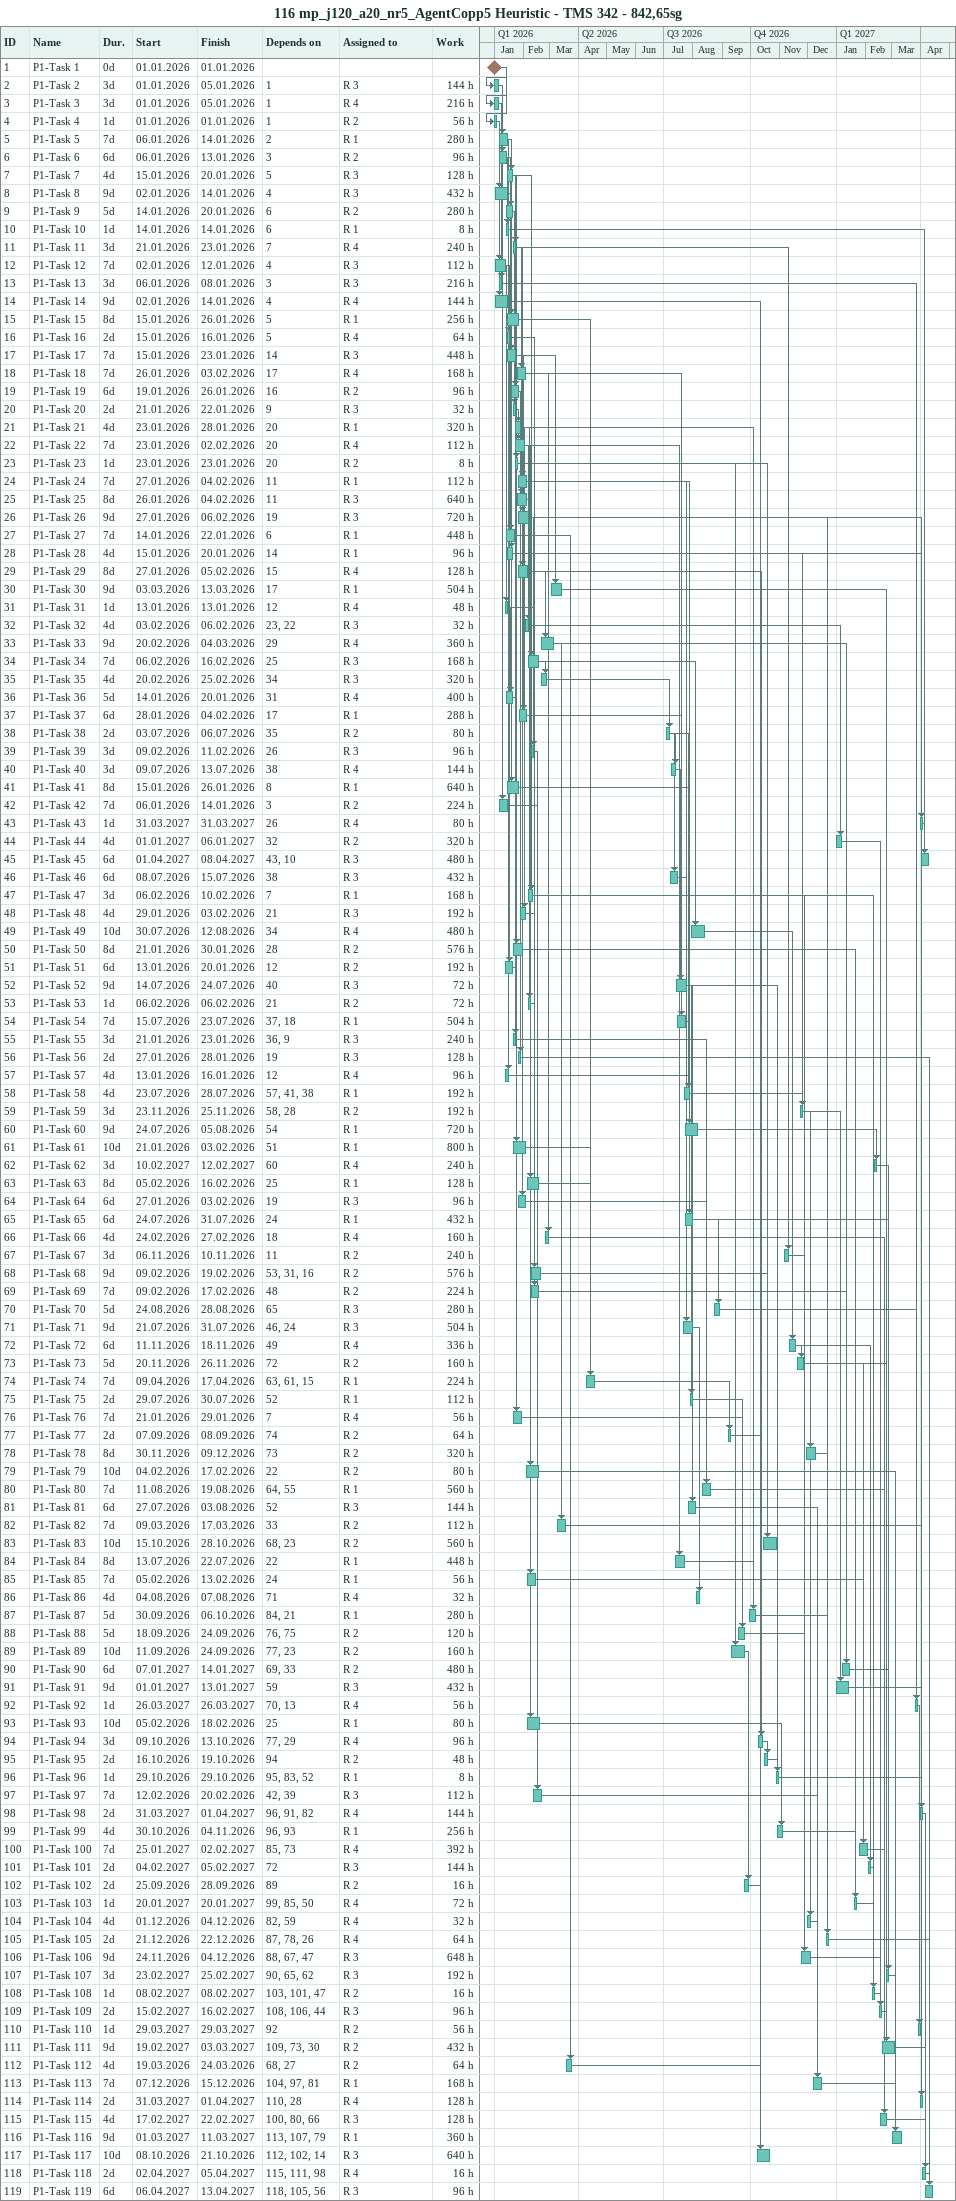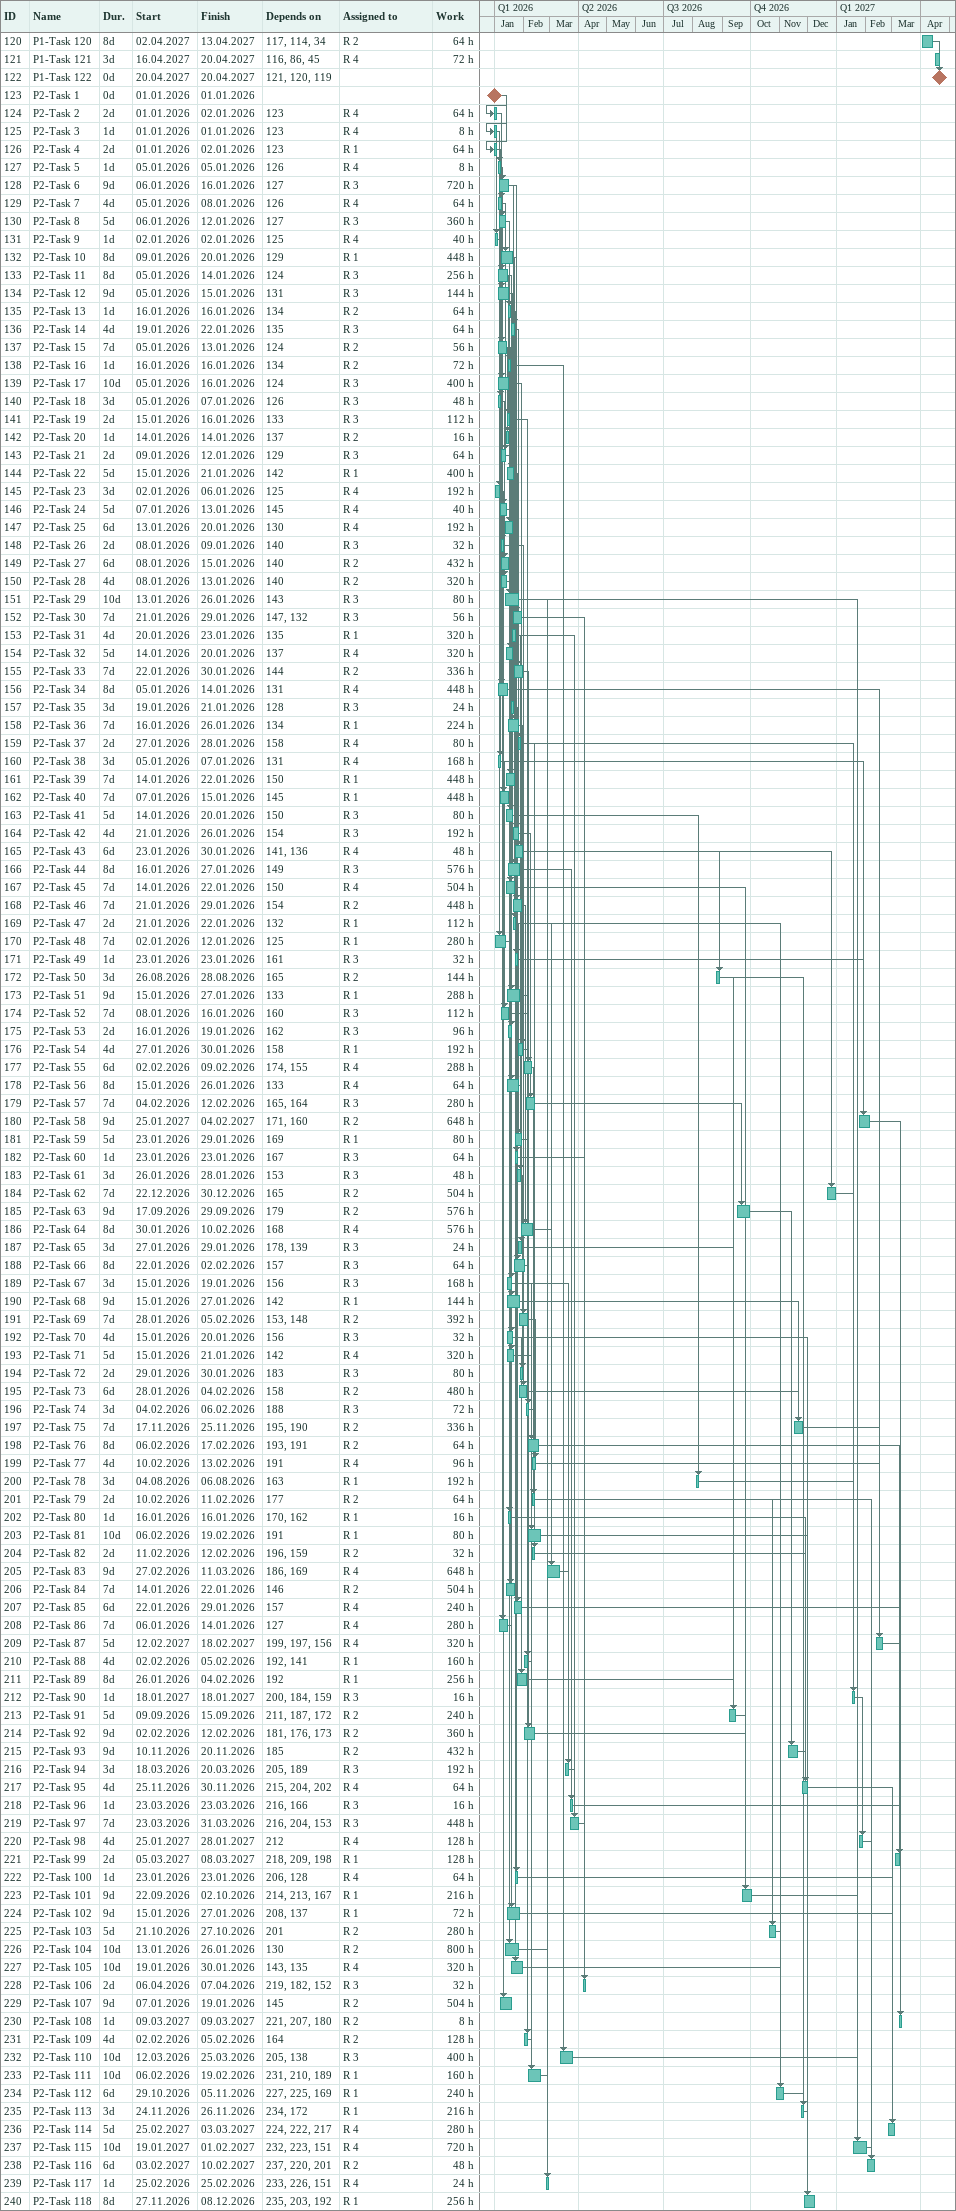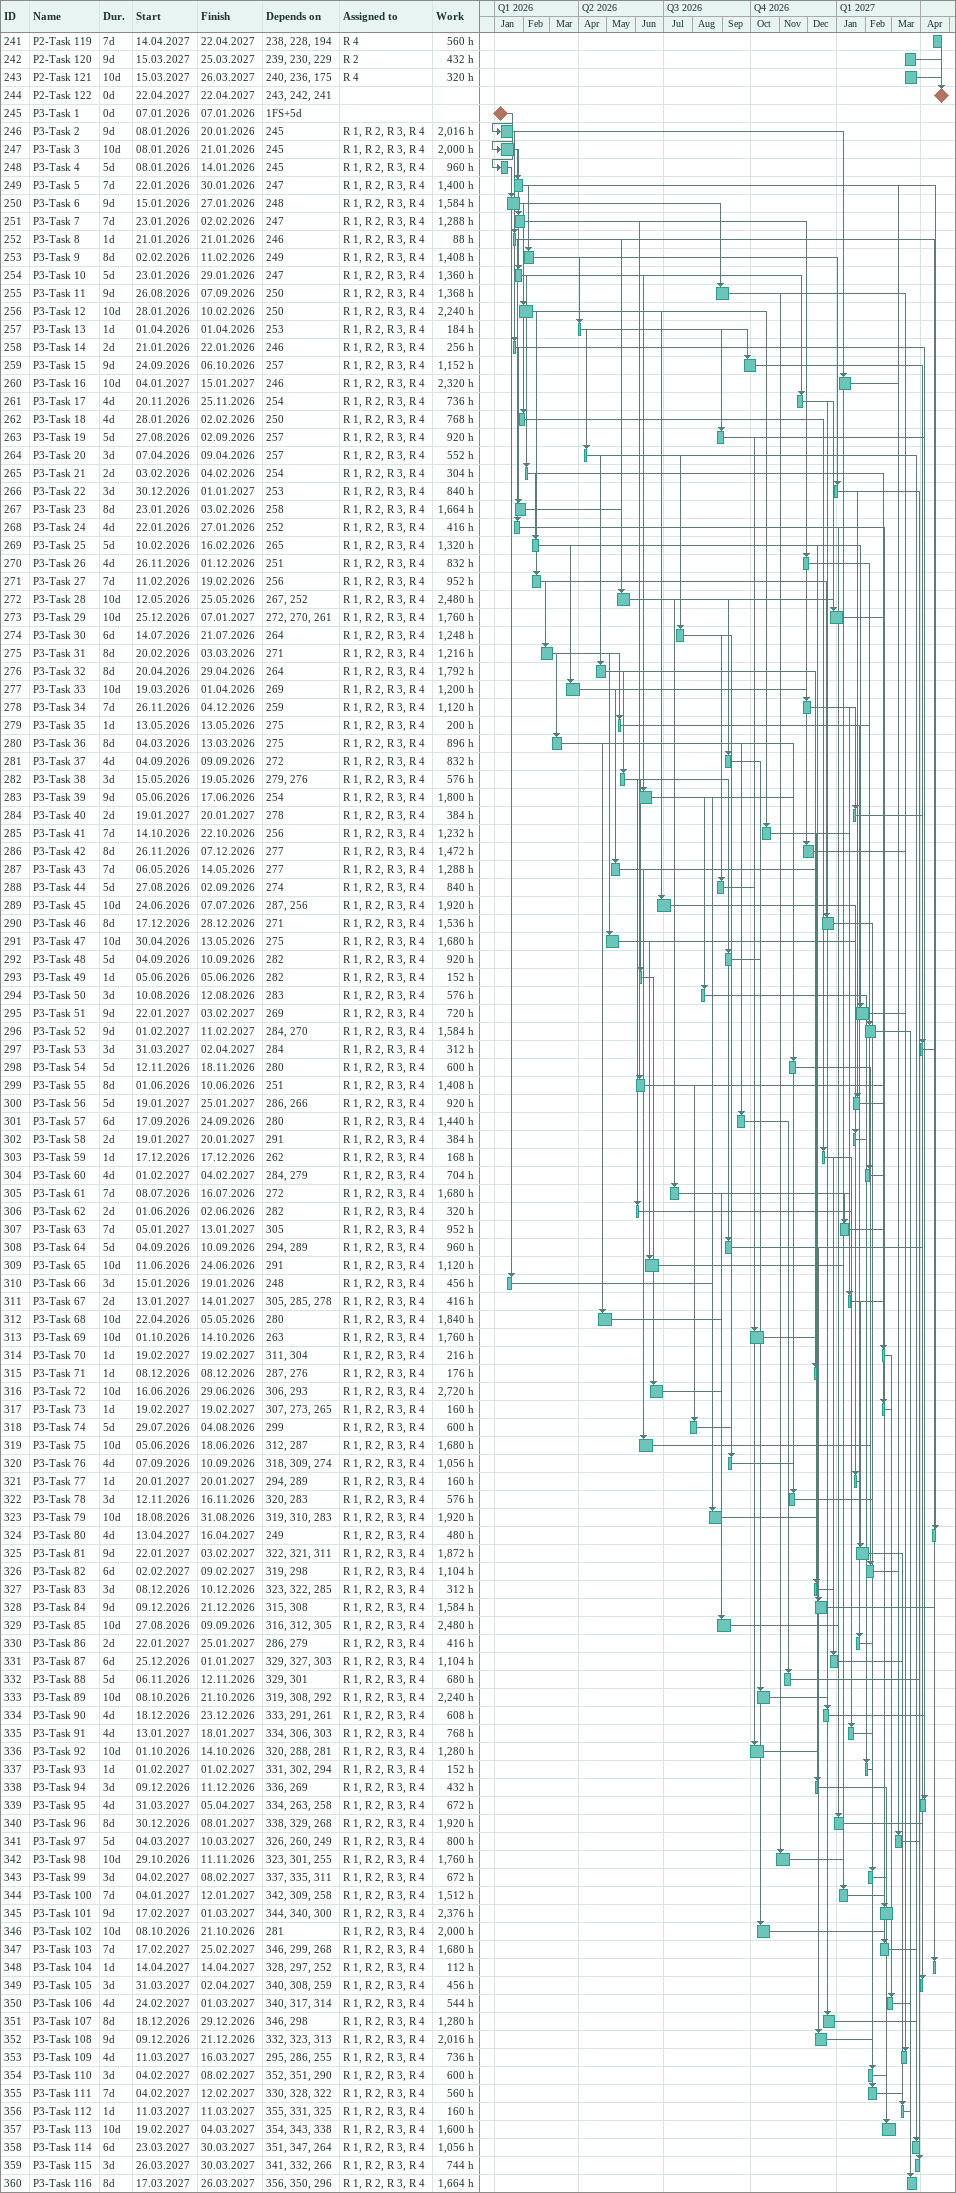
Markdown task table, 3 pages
116 mp_j120_a20_nr5_AgentCopp5 Heuristic - TMS 342 - 842,65sg

| ID | Task | Duration | Start | Finish | Predecessors | Resources | Work (h) |
|---|---|---|---|---|---|---|---|
| 1 | P1-Task 1 | 0d | 2026-01-01 | 2026-01-01 |  |  |  |
| 2 | P1-Task 2 | 3d | 2026-01-01 | 2026-01-05 | 1 | R 3 | 144 |
| 3 | P1-Task 3 | 3d | 2026-01-01 | 2026-01-05 | 1 | R 4 | 216 |
| 4 | P1-Task 4 | 1d | 2026-01-01 | 2026-01-01 | 1 | R 2 | 56 |
| 5 | P1-Task 5 | 7d | 2026-01-06 | 2026-01-14 | 2 | R 1 | 280 |
| 6 | P1-Task 6 | 6d | 2026-01-06 | 2026-01-13 | 3 | R 2 | 96 |
| 7 | P1-Task 7 | 4d | 2026-01-15 | 2026-01-20 | 5 | R 3 | 128 |
| 8 | P1-Task 8 | 9d | 2026-01-02 | 2026-01-14 | 4 | R 3 | 432 |
| 9 | P1-Task 9 | 5d | 2026-01-14 | 2026-01-20 | 6 | R 2 | 280 |
| 10 | P1-Task 10 | 1d | 2026-01-14 | 2026-01-14 | 6 | R 1 | 8 |
| 11 | P1-Task 11 | 3d | 2026-01-21 | 2026-01-23 | 7 | R 4 | 240 |
| 12 | P1-Task 12 | 7d | 2026-01-02 | 2026-01-12 | 4 | R 3 | 112 |
| 13 | P1-Task 13 | 3d | 2026-01-06 | 2026-01-08 | 3 | R 3 | 216 |
| 14 | P1-Task 14 | 9d | 2026-01-02 | 2026-01-14 | 4 | R 4 | 144 |
| 15 | P1-Task 15 | 8d | 2026-01-15 | 2026-01-26 | 5 | R 1 | 256 |
| 16 | P1-Task 16 | 2d | 2026-01-15 | 2026-01-16 | 5 | R 4 | 64 |
| 17 | P1-Task 17 | 7d | 2026-01-15 | 2026-01-23 | 14 | R 3 | 448 |
| 18 | P1-Task 18 | 7d | 2026-01-26 | 2026-02-03 | 17 | R 4 | 168 |
| 19 | P1-Task 19 | 6d | 2026-01-19 | 2026-01-26 | 16 | R 2 | 96 |
| 20 | P1-Task 20 | 2d | 2026-01-21 | 2026-01-22 | 9 | R 3 | 32 |
| 21 | P1-Task 21 | 4d | 2026-01-23 | 2026-01-28 | 20 | R 1 | 320 |
| 22 | P1-Task 22 | 7d | 2026-01-23 | 2026-02-02 | 20 | R 4 | 112 |
| 23 | P1-Task 23 | 1d | 2026-01-23 | 2026-01-23 | 20 | R 2 | 8 |
| 24 | P1-Task 24 | 7d | 2026-01-27 | 2026-02-04 | 11 | R 1 | 112 |
| 25 | P1-Task 25 | 8d | 2026-01-26 | 2026-02-04 | 11 | R 3 | 640 |
| 26 | P1-Task 26 | 9d | 2026-01-27 | 2026-02-06 | 19 | R 3 | 720 |
| 27 | P1-Task 27 | 7d | 2026-01-14 | 2026-01-22 | 6 | R 1 | 448 |
| 28 | P1-Task 28 | 4d | 2026-01-15 | 2026-01-20 | 14 | R 1 | 96 |
| 29 | P1-Task 29 | 8d | 2026-01-27 | 2026-02-05 | 15 | R 4 | 128 |
| 30 | P1-Task 30 | 9d | 2026-03-03 | 2026-03-13 | 17 | R 1 | 504 |
| 31 | P1-Task 31 | 1d | 2026-01-13 | 2026-01-13 | 12 | R 4 | 48 |
| 32 | P1-Task 32 | 4d | 2026-02-03 | 2026-02-06 | 23, 22 | R 3 | 32 |
| 33 | P1-Task 33 | 9d | 2026-02-20 | 2026-03-04 | 29 | R 4 | 360 |
| 34 | P1-Task 34 | 7d | 2026-02-06 | 2026-02-16 | 25 | R 3 | 168 |
| 35 | P1-Task 35 | 4d | 2026-02-20 | 2026-02-25 | 34 | R 3 | 320 |
| 36 | P1-Task 36 | 5d | 2026-01-14 | 2026-01-20 | 31 | R 4 | 400 |
| 37 | P1-Task 37 | 6d | 2026-01-28 | 2026-02-04 | 17 | R 1 | 288 |
| 38 | P1-Task 38 | 2d | 2026-07-03 | 2026-07-06 | 35 | R 2 | 80 |
| 39 | P1-Task 39 | 3d | 2026-02-09 | 2026-02-11 | 26 | R 3 | 96 |
| 40 | P1-Task 40 | 3d | 2026-07-09 | 2026-07-13 | 38 | R 4 | 144 |
| 41 | P1-Task 41 | 8d | 2026-01-15 | 2026-01-26 | 8 | R 1 | 640 |
| 42 | P1-Task 42 | 7d | 2026-01-06 | 2026-01-14 | 3 | R 2 | 224 |
| 43 | P1-Task 43 | 1d | 2027-03-31 | 2027-03-31 | 26 | R 4 | 80 |
| 44 | P1-Task 44 | 4d | 2027-01-01 | 2027-01-06 | 32 | R 2 | 320 |
| 45 | P1-Task 45 | 6d | 2027-04-01 | 2027-04-08 | 43, 10 | R 3 | 480 |
| 46 | P1-Task 46 | 6d | 2026-07-08 | 2026-07-15 | 38 | R 3 | 432 |
| 47 | P1-Task 47 | 3d | 2026-02-06 | 2026-02-10 | 7 | R 1 | 168 |
| 48 | P1-Task 48 | 4d | 2026-01-29 | 2026-02-03 | 21 | R 3 | 192 |
| 49 | P1-Task 49 | 10d | 2026-07-30 | 2026-08-12 | 34 | R 4 | 480 |
| 50 | P1-Task 50 | 8d | 2026-01-21 | 2026-01-30 | 28 | R 2 | 576 |
| 51 | P1-Task 51 | 6d | 2026-01-13 | 2026-01-20 | 12 | R 2 | 192 |
| 52 | P1-Task 52 | 9d | 2026-07-14 | 2026-07-24 | 40 | R 3 | 72 |
| 53 | P1-Task 53 | 1d | 2026-02-06 | 2026-02-06 | 21 | R 2 | 72 |
| 54 | P1-Task 54 | 7d | 2026-07-15 | 2026-07-23 | 37, 18 | R 1 | 504 |
| 55 | P1-Task 55 | 3d | 2026-01-21 | 2026-01-23 | 36, 9 | R 3 | 240 |
| 56 | P1-Task 56 | 2d | 2026-01-27 | 2026-01-28 | 19 | R 3 | 128 |
| 57 | P1-Task 57 | 4d | 2026-01-13 | 2026-01-16 | 12 | R 4 | 96 |
| 58 | P1-Task 58 | 4d | 2026-07-23 | 2026-07-28 | 57, 41, 38 | R 1 | 192 |
| 59 | P1-Task 59 | 3d | 2026-11-23 | 2026-11-25 | 58, 28 | R 2 | 192 |
| 60 | P1-Task 60 | 9d | 2026-07-24 | 2026-08-05 | 54 | R 1 | 720 |
| 61 | P1-Task 61 | 10d | 2026-01-21 | 2026-02-03 | 51 | R 1 | 800 |
| 62 | P1-Task 62 | 3d | 2027-02-10 | 2027-02-12 | 60 | R 4 | 240 |
| 63 | P1-Task 63 | 8d | 2026-02-05 | 2026-02-16 | 25 | R 1 | 128 |
| 64 | P1-Task 64 | 6d | 2026-01-27 | 2026-02-03 | 19 | R 3 | 96 |
| 65 | P1-Task 65 | 6d | 2026-07-24 | 2026-07-31 | 24 | R 1 | 432 |
| 66 | P1-Task 66 | 4d | 2026-02-24 | 2026-02-27 | 18 | R 4 | 160 |
| 67 | P1-Task 67 | 3d | 2026-11-06 | 2026-11-10 | 11 | R 2 | 240 |
| 68 | P1-Task 68 | 9d | 2026-02-09 | 2026-02-19 | 53, 31, 16 | R 2 | 576 |
| 69 | P1-Task 69 | 7d | 2026-02-09 | 2026-02-17 | 48 | R 2 | 224 |
| 70 | P1-Task 70 | 5d | 2026-08-24 | 2026-08-28 | 65 | R 3 | 280 |
| 71 | P1-Task 71 | 9d | 2026-07-21 | 2026-07-31 | 46, 24 | R 3 | 504 |
| 72 | P1-Task 72 | 6d | 2026-11-11 | 2026-11-18 | 49 | R 4 | 336 |
| 73 | P1-Task 73 | 5d | 2026-11-20 | 2026-11-26 | 72 | R 2 | 160 |
| 74 | P1-Task 74 | 7d | 2026-04-09 | 2026-04-17 | 63, 61, 15 | R 1 | 224 |
| 75 | P1-Task 75 | 2d | 2026-07-29 | 2026-07-30 | 52 | R 1 | 112 |
| 76 | P1-Task 76 | 7d | 2026-01-21 | 2026-01-29 | 7 | R 4 | 56 |
| 77 | P1-Task 77 | 2d | 2026-09-07 | 2026-09-08 | 74 | R 2 | 64 |
| 78 | P1-Task 78 | 8d | 2026-11-30 | 2026-12-09 | 73 | R 2 | 320 |
| 79 | P1-Task 79 | 10d | 2026-02-04 | 2026-02-17 | 22 | R 2 | 80 |
| 80 | P1-Task 80 | 7d | 2026-08-11 | 2026-08-19 | 64, 55 | R 1 | 560 |
| 81 | P1-Task 81 | 6d | 2026-07-27 | 2026-08-03 | 52 | R 3 | 144 |
| 82 | P1-Task 82 | 7d | 2026-03-09 | 2026-03-17 | 33 | R 2 | 112 |
| 83 | P1-Task 83 | 10d | 2026-10-15 | 2026-10-28 | 68, 23 | R 2 | 560 |
| 84 | P1-Task 84 | 8d | 2026-07-13 | 2026-07-22 | 22 | R 1 | 448 |
| 85 | P1-Task 85 | 7d | 2026-02-05 | 2026-02-13 | 24 | R 1 | 56 |
| 86 | P1-Task 86 | 4d | 2026-08-04 | 2026-08-07 | 71 | R 4 | 32 |
| 87 | P1-Task 87 | 5d | 2026-09-30 | 2026-10-06 | 84, 21 | R 1 | 280 |
| 88 | P1-Task 88 | 5d | 2026-09-18 | 2026-09-24 | 76, 75 | R 2 | 120 |
| 89 | P1-Task 89 | 10d | 2026-09-11 | 2026-09-24 | 77, 23 | R 2 | 160 |
| 90 | P1-Task 90 | 6d | 2027-01-07 | 2027-01-14 | 69, 33 | R 2 | 480 |
| 91 | P1-Task 91 | 9d | 2027-01-01 | 2027-01-13 | 59 | R 3 | 432 |
| 92 | P1-Task 92 | 1d | 2027-03-26 | 2027-03-26 | 70, 13 | R 4 | 56 |
| 93 | P1-Task 93 | 10d | 2026-02-05 | 2026-02-18 | 25 | R 1 | 80 |
| 94 | P1-Task 94 | 3d | 2026-10-09 | 2026-10-13 | 77, 29 | R 4 | 96 |
| 95 | P1-Task 95 | 2d | 2026-10-16 | 2026-10-19 | 94 | R 2 | 48 |
| 96 | P1-Task 96 | 1d | 2026-10-29 | 2026-10-29 | 95, 83, 52 | R 1 | 8 |
| 97 | P1-Task 97 | 7d | 2026-02-12 | 2026-02-20 | 42, 39 | R 3 | 112 |
| 98 | P1-Task 98 | 2d | 2027-03-31 | 2027-04-01 | 96, 91, 82 | R 4 | 144 |
| 99 | P1-Task 99 | 4d | 2026-10-30 | 2026-11-04 | 96, 93 | R 1 | 256 |
| 100 | P1-Task 100 | 7d | 2027-01-25 | 2027-02-02 | 85, 73 | R 4 | 392 |
| 101 | P1-Task 101 | 2d | 2027-02-04 | 2027-02-05 | 72 | R 3 | 144 |
| 102 | P1-Task 102 | 2d | 2026-09-25 | 2026-09-28 | 89 | R 2 | 16 |
| 103 | P1-Task 103 | 1d | 2027-01-20 | 2027-01-20 | 99, 85, 50 | R 4 | 72 |
| 104 | P1-Task 104 | 4d | 2026-12-01 | 2026-12-04 | 82, 59 | R 4 | 32 |
| 105 | P1-Task 105 | 2d | 2026-12-21 | 2026-12-22 | 87, 78, 26 | R 4 | 64 |
| 106 | P1-Task 106 | 9d | 2026-11-24 | 2026-12-04 | 88, 67, 47 | R 3 | 648 |
| 107 | P1-Task 107 | 3d | 2027-02-23 | 2027-02-25 | 90, 65, 62 | R 3 | 192 |
| 108 | P1-Task 108 | 1d | 2027-02-08 | 2027-02-08 | 103, 101, 47 | R 2 | 16 |
| 109 | P1-Task 109 | 2d | 2027-02-15 | 2027-02-16 | 108, 106, 44 | R 3 | 96 |
| 110 | P1-Task 110 | 1d | 2027-03-29 | 2027-03-29 | 92 | R 2 | 56 |
| 111 | P1-Task 111 | 9d | 2027-02-19 | 2027-03-03 | 109, 73, 30 | R 2 | 432 |
| 112 | P1-Task 112 | 4d | 2026-03-19 | 2026-03-24 | 68, 27 | R 2 | 64 |
| 113 | P1-Task 113 | 7d | 2026-12-07 | 2026-12-15 | 104, 97, 81 | R 1 | 168 |
| 114 | P1-Task 114 | 2d | 2027-03-31 | 2027-04-01 | 110, 28 | R 4 | 128 |
| 115 | P1-Task 115 | 4d | 2027-02-17 | 2027-02-22 | 100, 80, 66 | R 3 | 128 |
| 116 | P1-Task 116 | 9d | 2027-03-01 | 2027-03-11 | 113, 107, 79 | R 1 | 360 |
| 117 | P1-Task 117 | 10d | 2026-10-08 | 2026-10-21 | 112, 102, 14 | R 3 | 640 |
| 118 | P1-Task 118 | 2d | 2027-04-02 | 2027-04-05 | 115, 111, 98 | R 4 | 16 |
| 119 | P1-Task 119 | 6d | 2027-04-06 | 2027-04-13 | 118, 105, 56 | R 3 | 96 |
| 120 | P1-Task 120 | 8d | 2027-04-02 | 2027-04-13 | 117, 114, 34 | R 2 | 64 |
| 121 | P1-Task 121 | 3d | 2027-04-16 | 2027-04-20 | 116, 86, 45 | R 4 | 72 |
| 122 | P1-Task 122 | 0d | 2027-04-20 | 2027-04-20 | 121, 120, 119 |  |  |
| 123 | P2-Task 1 | 0d | 2026-01-01 | 2026-01-01 |  |  |  |
| 124 | P2-Task 2 | 2d | 2026-01-01 | 2026-01-02 | 123 | R 4 | 64 |
| 125 | P2-Task 3 | 1d | 2026-01-01 | 2026-01-01 | 123 | R 4 | 8 |
| 126 | P2-Task 4 | 2d | 2026-01-01 | 2026-01-02 | 123 | R 1 | 64 |
| 127 | P2-Task 5 | 1d | 2026-01-05 | 2026-01-05 | 126 | R 4 | 8 |
| 128 | P2-Task 6 | 9d | 2026-01-06 | 2026-01-16 | 127 | R 3 | 720 |
| 129 | P2-Task 7 | 4d | 2026-01-05 | 2026-01-08 | 126 | R 4 | 64 |
| 130 | P2-Task 8 | 5d | 2026-01-06 | 2026-01-12 | 127 | R 3 | 360 |
| 131 | P2-Task 9 | 1d | 2026-01-02 | 2026-01-02 | 125 | R 4 | 40 |
| 132 | P2-Task 10 | 8d | 2026-01-09 | 2026-01-20 | 129 | R 1 | 448 |
| 133 | P2-Task 11 | 8d | 2026-01-05 | 2026-01-14 | 124 | R 3 | 256 |
| 134 | P2-Task 12 | 9d | 2026-01-05 | 2026-01-15 | 131 | R 3 | 144 |
| 135 | P2-Task 13 | 1d | 2026-01-16 | 2026-01-16 | 134 | R 2 | 64 |
| 136 | P2-Task 14 | 4d | 2026-01-19 | 2026-01-22 | 135 | R 3 | 64 |
| 137 | P2-Task 15 | 7d | 2026-01-05 | 2026-01-13 | 124 | R 2 | 56 |
| 138 | P2-Task 16 | 1d | 2026-01-16 | 2026-01-16 | 134 | R 2 | 72 |
| 139 | P2-Task 17 | 10d | 2026-01-05 | 2026-01-16 | 124 | R 3 | 400 |
| 140 | P2-Task 18 | 3d | 2026-01-05 | 2026-01-07 | 126 | R 3 | 48 |
| 141 | P2-Task 19 | 2d | 2026-01-15 | 2026-01-16 | 133 | R 3 | 112 |
| 142 | P2-Task 20 | 1d | 2026-01-14 | 2026-01-14 | 137 | R 2 | 16 |
| 143 | P2-Task 21 | 2d | 2026-01-09 | 2026-01-12 | 129 | R 3 | 64 |
| 144 | P2-Task 22 | 5d | 2026-01-15 | 2026-01-21 | 142 | R 1 | 400 |
| 145 | P2-Task 23 | 3d | 2026-01-02 | 2026-01-06 | 125 | R 4 | 192 |
| 146 | P2-Task 24 | 5d | 2026-01-07 | 2026-01-13 | 145 | R 4 | 40 |
| 147 | P2-Task 25 | 6d | 2026-01-13 | 2026-01-20 | 130 | R 4 | 192 |
| 148 | P2-Task 26 | 2d | 2026-01-08 | 2026-01-09 | 140 | R 3 | 32 |
| 149 | P2-Task 27 | 6d | 2026-01-08 | 2026-01-15 | 140 | R 2 | 432 |
| 150 | P2-Task 28 | 4d | 2026-01-08 | 2026-01-13 | 140 | R 2 | 320 |
| 151 | P2-Task 29 | 10d | 2026-01-13 | 2026-01-26 | 143 | R 3 | 80 |
| 152 | P2-Task 30 | 7d | 2026-01-21 | 2026-01-29 | 147, 132 | R 3 | 56 |
| 153 | P2-Task 31 | 4d | 2026-01-20 | 2026-01-23 | 135 | R 1 | 320 |
| 154 | P2-Task 32 | 5d | 2026-01-14 | 2026-01-20 | 137 | R 4 | 320 |
| 155 | P2-Task 33 | 7d | 2026-01-22 | 2026-01-30 | 144 | R 2 | 336 |
| 156 | P2-Task 34 | 8d | 2026-01-05 | 2026-01-14 | 131 | R 4 | 448 |
| 157 | P2-Task 35 | 3d | 2026-01-19 | 2026-01-21 | 128 | R 3 | 24 |
| 158 | P2-Task 36 | 7d | 2026-01-16 | 2026-01-26 | 134 | R 1 | 224 |
| 159 | P2-Task 37 | 2d | 2026-01-27 | 2026-01-28 | 158 | R 4 | 80 |
| 160 | P2-Task 38 | 3d | 2026-01-05 | 2026-01-07 | 131 | R 4 | 168 |
| 161 | P2-Task 39 | 7d | 2026-01-14 | 2026-01-22 | 150 | R 1 | 448 |
| 162 | P2-Task 40 | 7d | 2026-01-07 | 2026-01-15 | 145 | R 1 | 448 |
| 163 | P2-Task 41 | 5d | 2026-01-14 | 2026-01-20 | 150 | R 3 | 80 |
| 164 | P2-Task 42 | 4d | 2026-01-21 | 2026-01-26 | 154 | R 3 | 192 |
| 165 | P2-Task 43 | 6d | 2026-01-23 | 2026-01-30 | 141, 136 | R 4 | 48 |
| 166 | P2-Task 44 | 8d | 2026-01-16 | 2026-01-27 | 149 | R 3 | 576 |
| 167 | P2-Task 45 | 7d | 2026-01-14 | 2026-01-22 | 150 | R 4 | 504 |
| 168 | P2-Task 46 | 7d | 2026-01-21 | 2026-01-29 | 154 | R 2 | 448 |
| 169 | P2-Task 47 | 2d | 2026-01-21 | 2026-01-22 | 132 | R 1 | 112 |
| 170 | P2-Task 48 | 7d | 2026-01-02 | 2026-01-12 | 125 | R 1 | 280 |
| 171 | P2-Task 49 | 1d | 2026-01-23 | 2026-01-23 | 161 | R 3 | 32 |
| 172 | P2-Task 50 | 3d | 2026-08-26 | 2026-08-28 | 165 | R 2 | 144 |
| 173 | P2-Task 51 | 9d | 2026-01-15 | 2026-01-27 | 133 | R 1 | 288 |
| 174 | P2-Task 52 | 7d | 2026-01-08 | 2026-01-16 | 160 | R 3 | 112 |
| 175 | P2-Task 53 | 2d | 2026-01-16 | 2026-01-19 | 162 | R 3 | 96 |
| 176 | P2-Task 54 | 4d | 2026-01-27 | 2026-01-30 | 158 | R 1 | 192 |
| 177 | P2-Task 55 | 6d | 2026-02-02 | 2026-02-09 | 174, 155 | R 4 | 288 |
| 178 | P2-Task 56 | 8d | 2026-01-15 | 2026-01-26 | 133 | R 4 | 64 |
| 179 | P2-Task 57 | 7d | 2026-02-04 | 2026-02-12 | 165, 164 | R 3 | 280 |
| 180 | P2-Task 58 | 9d | 2027-01-25 | 2027-02-04 | 171, 160 | R 2 | 648 |
| 181 | P2-Task 59 | 5d | 2026-01-23 | 2026-01-29 | 169 | R 1 | 80 |
| 182 | P2-Task 60 | 1d | 2026-01-23 | 2026-01-23 | 167 | R 3 | 64 |
| 183 | P2-Task 61 | 3d | 2026-01-26 | 2026-01-28 | 153 | R 3 | 48 |
| 184 | P2-Task 62 | 7d | 2026-12-22 | 2026-12-30 | 165 | R 2 | 504 |
| 185 | P2-Task 63 | 9d | 2026-09-17 | 2026-09-29 | 179 | R 2 | 576 |
| 186 | P2-Task 64 | 8d | 2026-01-30 | 2026-02-10 | 168 | R 4 | 576 |
| 187 | P2-Task 65 | 3d | 2026-01-27 | 2026-01-29 | 178, 139 | R 3 | 24 |
| 188 | P2-Task 66 | 8d | 2026-01-22 | 2026-02-02 | 157 | R 3 | 64 |
| 189 | P2-Task 67 | 3d | 2026-01-15 | 2026-01-19 | 156 | R 3 | 168 |
| 190 | P2-Task 68 | 9d | 2026-01-15 | 2026-01-27 | 142 | R 1 | 144 |
| 191 | P2-Task 69 | 7d | 2026-01-28 | 2026-02-05 | 153, 148 | R 2 | 392 |
| 192 | P2-Task 70 | 4d | 2026-01-15 | 2026-01-20 | 156 | R 3 | 32 |
| 193 | P2-Task 71 | 5d | 2026-01-15 | 2026-01-21 | 142 | R 4 | 320 |
| 194 | P2-Task 72 | 2d | 2026-01-29 | 2026-01-30 | 183 | R 3 | 80 |
| 195 | P2-Task 73 | 6d | 2026-01-28 | 2026-02-04 | 158 | R 2 | 480 |
| 196 | P2-Task 74 | 3d | 2026-02-04 | 2026-02-06 | 188 | R 3 | 72 |
| 197 | P2-Task 75 | 7d | 2026-11-17 | 2026-11-25 | 195, 190 | R 2 | 336 |
| 198 | P2-Task 76 | 8d | 2026-02-06 | 2026-02-17 | 193, 191 | R 2 | 64 |
| 199 | P2-Task 77 | 4d | 2026-02-10 | 2026-02-13 | 191 | R 4 | 96 |
| 200 | P2-Task 78 | 3d | 2026-08-04 | 2026-08-06 | 163 | R 1 | 192 |
| 201 | P2-Task 79 | 2d | 2026-02-10 | 2026-02-11 | 177 | R 2 | 64 |
| 202 | P2-Task 80 | 1d | 2026-01-16 | 2026-01-16 | 170, 162 | R 1 | 16 |
| 203 | P2-Task 81 | 10d | 2026-02-06 | 2026-02-19 | 191 | R 1 | 80 |
| 204 | P2-Task 82 | 2d | 2026-02-11 | 2026-02-12 | 196, 159 | R 2 | 32 |
| 205 | P2-Task 83 | 9d | 2026-02-27 | 2026-03-11 | 186, 169 | R 4 | 648 |
| 206 | P2-Task 84 | 7d | 2026-01-14 | 2026-01-22 | 146 | R 2 | 504 |
| 207 | P2-Task 85 | 6d | 2026-01-22 | 2026-01-29 | 157 | R 4 | 240 |
| 208 | P2-Task 86 | 7d | 2026-01-06 | 2026-01-14 | 127 | R 4 | 280 |
| 209 | P2-Task 87 | 5d | 2027-02-12 | 2027-02-18 | 199, 197, 156 | R 4 | 320 |
| 210 | P2-Task 88 | 4d | 2026-02-02 | 2026-02-05 | 192, 141 | R 1 | 160 |
| 211 | P2-Task 89 | 8d | 2026-01-26 | 2026-02-04 | 192 | R 1 | 256 |
| 212 | P2-Task 90 | 1d | 2027-01-18 | 2027-01-18 | 200, 184, 159 | R 3 | 16 |
| 213 | P2-Task 91 | 5d | 2026-09-09 | 2026-09-15 | 211, 187, 172 | R 2 | 240 |
| 214 | P2-Task 92 | 9d | 2026-02-02 | 2026-02-12 | 181, 176, 173 | R 2 | 360 |
| 215 | P2-Task 93 | 9d | 2026-11-10 | 2026-11-20 | 185 | R 2 | 432 |
| 216 | P2-Task 94 | 3d | 2026-03-18 | 2026-03-20 | 205, 189 | R 3 | 192 |
| 217 | P2-Task 95 | 4d | 2026-11-25 | 2026-11-30 | 215, 204, 202 | R 4 | 64 |
| 218 | P2-Task 96 | 1d | 2026-03-23 | 2026-03-23 | 216, 166 | R 3 | 16 |
| 219 | P2-Task 97 | 7d | 2026-03-23 | 2026-03-31 | 216, 204, 153 | R 3 | 448 |
| 220 | P2-Task 98 | 4d | 2027-01-25 | 2027-01-28 | 212 | R 4 | 128 |
| 221 | P2-Task 99 | 2d | 2027-03-05 | 2027-03-08 | 218, 209, 198 | R 1 | 128 |
| 222 | P2-Task 100 | 1d | 2026-01-23 | 2026-01-23 | 206, 128 | R 4 | 64 |
| 223 | P2-Task 101 | 9d | 2026-09-22 | 2026-10-02 | 214, 213, 167 | R 1 | 216 |
| 224 | P2-Task 102 | 9d | 2026-01-15 | 2026-01-27 | 208, 137 | R 1 | 72 |
| 225 | P2-Task 103 | 5d | 2026-10-21 | 2026-10-27 | 201 | R 2 | 280 |
| 226 | P2-Task 104 | 10d | 2026-01-13 | 2026-01-26 | 130 | R 2 | 800 |
| 227 | P2-Task 105 | 10d | 2026-01-19 | 2026-01-30 | 143, 135 | R 4 | 320 |
| 228 | P2-Task 106 | 2d | 2026-04-06 | 2026-04-07 | 219, 182, 152 | R 3 | 32 |
| 229 | P2-Task 107 | 9d | 2026-01-07 | 2026-01-19 | 145 | R 2 | 504 |
| 230 | P2-Task 108 | 1d | 2027-03-09 | 2027-03-09 | 221, 207, 180 | R 2 | 8 |
| 231 | P2-Task 109 | 4d | 2026-02-02 | 2026-02-05 | 164 | R 2 | 128 |
| 232 | P2-Task 110 | 10d | 2026-03-12 | 2026-03-25 | 205, 138 | R 3 | 400 |
| 233 | P2-Task 111 | 10d | 2026-02-06 | 2026-02-19 | 231, 210, 189 | R 1 | 160 |
| 234 | P2-Task 112 | 6d | 2026-10-29 | 2026-11-05 | 227, 225, 169 | R 1 | 240 |
| 235 | P2-Task 113 | 3d | 2026-11-24 | 2026-11-26 | 234, 172 | R 1 | 216 |
| 236 | P2-Task 114 | 5d | 2027-02-25 | 2027-03-03 | 224, 222, 217 | R 4 | 280 |
| 237 | P2-Task 115 | 10d | 2027-01-19 | 2027-02-01 | 232, 223, 151 | R 4 | 720 |
| 238 | P2-Task 116 | 6d | 2027-02-03 | 2027-02-10 | 237, 220, 201 | R 2 | 48 |
| 239 | P2-Task 117 | 1d | 2026-02-25 | 2026-02-25 | 233, 226, 151 | R 4 | 24 |
| 240 | P2-Task 118 | 8d | 2026-11-27 | 2026-12-08 | 235, 203, 192 | R 1 | 256 |
| 241 | P2-Task 119 | 7d | 2027-04-14 | 2027-04-22 | 238, 228, 194 | R 4 | 560 |
| 242 | P2-Task 120 | 9d | 2027-03-15 | 2027-03-25 | 239, 230, 229 | R 2 | 432 |
| 243 | P2-Task 121 | 10d | 2027-03-15 | 2027-03-26 | 240, 236, 175 | R 4 | 320 |
| 244 | P2-Task 122 | 0d | 2027-04-22 | 2027-04-22 | 243, 242, 241 |  |  |
| 245 | P3-Task 1 | 0d | 2026-01-07 | 2026-01-07 | 1FS+5d |  |  |
| 246 | P3-Task 2 | 9d | 2026-01-08 | 2026-01-20 | 245 | R 1, R 2, R 3, R 4 | 2016 |
| 247 | P3-Task 3 | 10d | 2026-01-08 | 2026-01-21 | 245 | R 1, R 2, R 3, R 4 | 2000 |
| 248 | P3-Task 4 | 5d | 2026-01-08 | 2026-01-14 | 245 | R 1, R 2, R 3, R 4 | 960 |
| 249 | P3-Task 5 | 7d | 2026-01-22 | 2026-01-30 | 247 | R 1, R 2, R 3, R 4 | 1400 |
| 250 | P3-Task 6 | 9d | 2026-01-15 | 2026-01-27 | 248 | R 1, R 2, R 3, R 4 | 1584 |
| 251 | P3-Task 7 | 7d | 2026-01-23 | 2026-02-02 | 247 | R 1, R 2, R 3, R 4 | 1288 |
| 252 | P3-Task 8 | 1d | 2026-01-21 | 2026-01-21 | 246 | R 1, R 2, R 3, R 4 | 88 |
| 253 | P3-Task 9 | 8d | 2026-02-02 | 2026-02-11 | 249 | R 1, R 2, R 3, R 4 | 1408 |
| 254 | P3-Task 10 | 5d | 2026-01-23 | 2026-01-29 | 247 | R 1, R 2, R 3, R 4 | 1360 |
| 255 | P3-Task 11 | 9d | 2026-08-26 | 2026-09-07 | 250 | R 1, R 2, R 3, R 4 | 1368 |
| 256 | P3-Task 12 | 10d | 2026-01-28 | 2026-02-10 | 250 | R 1, R 2, R 3, R 4 | 2240 |
| 257 | P3-Task 13 | 1d | 2026-04-01 | 2026-04-01 | 253 | R 1, R 2, R 3, R 4 | 184 |
| 258 | P3-Task 14 | 2d | 2026-01-21 | 2026-01-22 | 246 | R 1, R 2, R 3, R 4 | 256 |
| 259 | P3-Task 15 | 9d | 2026-09-24 | 2026-10-06 | 257 | R 1, R 2, R 3, R 4 | 1152 |
| 260 | P3-Task 16 | 10d | 2027-01-04 | 2027-01-15 | 246 | R 1, R 2, R 3, R 4 | 2320 |
| 261 | P3-Task 17 | 4d | 2026-11-20 | 2026-11-25 | 254 | R 1, R 2, R 3, R 4 | 736 |
| 262 | P3-Task 18 | 4d | 2026-01-28 | 2026-02-02 | 250 | R 1, R 2, R 3, R 4 | 768 |
| 263 | P3-Task 19 | 5d | 2026-08-27 | 2026-09-02 | 257 | R 1, R 2, R 3, R 4 | 920 |
| 264 | P3-Task 20 | 3d | 2026-04-07 | 2026-04-09 | 257 | R 1, R 2, R 3, R 4 | 552 |
| 265 | P3-Task 21 | 2d | 2026-02-03 | 2026-02-04 | 254 | R 1, R 2, R 3, R 4 | 304 |
| 266 | P3-Task 22 | 3d | 2026-12-30 | 2027-01-01 | 253 | R 1, R 2, R 3, R 4 | 840 |
| 267 | P3-Task 23 | 8d | 2026-01-23 | 2026-02-03 | 258 | R 1, R 2, R 3, R 4 | 1664 |
| 268 | P3-Task 24 | 4d | 2026-01-22 | 2026-01-27 | 252 | R 1, R 2, R 3, R 4 | 416 |
| 269 | P3-Task 25 | 5d | 2026-02-10 | 2026-02-16 | 265 | R 1, R 2, R 3, R 4 | 1320 |
| 270 | P3-Task 26 | 4d | 2026-11-26 | 2026-12-01 | 251 | R 1, R 2, R 3, R 4 | 832 |
| 271 | P3-Task 27 | 7d | 2026-02-11 | 2026-02-19 | 256 | R 1, R 2, R 3, R 4 | 952 |
| 272 | P3-Task 28 | 10d | 2026-05-12 | 2026-05-25 | 267, 252 | R 1, R 2, R 3, R 4 | 2480 |
| 273 | P3-Task 29 | 10d | 2026-12-25 | 2027-01-07 | 272, 270, 261 | R 1, R 2, R 3, R 4 | 1760 |
| 274 | P3-Task 30 | 6d | 2026-07-14 | 2026-07-21 | 264 | R 1, R 2, R 3, R 4 | 1248 |
| 275 | P3-Task 31 | 8d | 2026-02-20 | 2026-03-03 | 271 | R 1, R 2, R 3, R 4 | 1216 |
| 276 | P3-Task 32 | 8d | 2026-04-20 | 2026-04-29 | 264 | R 1, R 2, R 3, R 4 | 1792 |
| 277 | P3-Task 33 | 10d | 2026-03-19 | 2026-04-01 | 269 | R 1, R 2, R 3, R 4 | 1200 |
| 278 | P3-Task 34 | 7d | 2026-11-26 | 2026-12-04 | 259 | R 1, R 2, R 3, R 4 | 1120 |
| 279 | P3-Task 35 | 1d | 2026-05-13 | 2026-05-13 | 275 | R 1, R 2, R 3, R 4 | 200 |
| 280 | P3-Task 36 | 8d | 2026-03-04 | 2026-03-13 | 275 | R 1, R 2, R 3, R 4 | 896 |
| 281 | P3-Task 37 | 4d | 2026-09-04 | 2026-09-09 | 272 | R 1, R 2, R 3, R 4 | 832 |
| 282 | P3-Task 38 | 3d | 2026-05-15 | 2026-05-19 | 279, 276 | R 1, R 2, R 3, R 4 | 576 |
| 283 | P3-Task 39 | 9d | 2026-06-05 | 2026-06-17 | 254 | R 1, R 2, R 3, R 4 | 1800 |
| 284 | P3-Task 40 | 2d | 2027-01-19 | 2027-01-20 | 278 | R 1, R 2, R 3, R 4 | 384 |
| 285 | P3-Task 41 | 7d | 2026-10-14 | 2026-10-22 | 256 | R 1, R 2, R 3, R 4 | 1232 |
| 286 | P3-Task 42 | 8d | 2026-11-26 | 2026-12-07 | 277 | R 1, R 2, R 3, R 4 | 1472 |
| 287 | P3-Task 43 | 7d | 2026-05-06 | 2026-05-14 | 277 | R 1, R 2, R 3, R 4 | 1288 |
| 288 | P3-Task 44 | 5d | 2026-08-27 | 2026-09-02 | 274 | R 1, R 2, R 3, R 4 | 840 |
| 289 | P3-Task 45 | 10d | 2026-06-24 | 2026-07-07 | 287, 256 | R 1, R 2, R 3, R 4 | 1920 |
| 290 | P3-Task 46 | 8d | 2026-12-17 | 2026-12-28 | 271 | R 1, R 2, R 3, R 4 | 1536 |
| 291 | P3-Task 47 | 10d | 2026-04-30 | 2026-05-13 | 275 | R 1, R 2, R 3, R 4 | 1680 |
| 292 | P3-Task 48 | 5d | 2026-09-04 | 2026-09-10 | 282 | R 1, R 2, R 3, R 4 | 920 |
| 293 | P3-Task 49 | 1d | 2026-06-05 | 2026-06-05 | 282 | R 1, R 2, R 3, R 4 | 152 |
| 294 | P3-Task 50 | 3d | 2026-08-10 | 2026-08-12 | 283 | R 1, R 2, R 3, R 4 | 576 |
| 295 | P3-Task 51 | 9d | 2027-01-22 | 2027-02-03 | 269 | R 1, R 2, R 3, R 4 | 720 |
| 296 | P3-Task 52 | 9d | 2027-02-01 | 2027-02-11 | 284, 270 | R 1, R 2, R 3, R 4 | 1584 |
| 297 | P3-Task 53 | 3d | 2027-03-31 | 2027-04-02 | 284 | R 1, R 2, R 3, R 4 | 312 |
| 298 | P3-Task 54 | 5d | 2026-11-12 | 2026-11-18 | 280 | R 1, R 2, R 3, R 4 | 600 |
| 299 | P3-Task 55 | 8d | 2026-06-01 | 2026-06-10 | 251 | R 1, R 2, R 3, R 4 | 1408 |
| 300 | P3-Task 56 | 5d | 2027-01-19 | 2027-01-25 | 286, 266 | R 1, R 2, R 3, R 4 | 920 |
| 301 | P3-Task 57 | 6d | 2026-09-17 | 2026-09-24 | 280 | R 1, R 2, R 3, R 4 | 1440 |
| 302 | P3-Task 58 | 2d | 2027-01-19 | 2027-01-20 | 291 | R 1, R 2, R 3, R 4 | 384 |
| 303 | P3-Task 59 | 1d | 2026-12-17 | 2026-12-17 | 262 | R 1, R 2, R 3, R 4 | 168 |
| 304 | P3-Task 60 | 4d | 2027-02-01 | 2027-02-04 | 284, 279 | R 1, R 2, R 3, R 4 | 704 |
| 305 | P3-Task 61 | 7d | 2026-07-08 | 2026-07-16 | 272 | R 1, R 2, R 3, R 4 | 1680 |
| 306 | P3-Task 62 | 2d | 2026-06-01 | 2026-06-02 | 282 | R 1, R 2, R 3, R 4 | 320 |
| 307 | P3-Task 63 | 7d | 2027-01-05 | 2027-01-13 | 305 | R 1, R 2, R 3, R 4 | 952 |
| 308 | P3-Task 64 | 5d | 2026-09-04 | 2026-09-10 | 294, 289 | R 1, R 2, R 3, R 4 | 960 |
| 309 | P3-Task 65 | 10d | 2026-06-11 | 2026-06-24 | 291 | R 1, R 2, R 3, R 4 | 1120 |
| 310 | P3-Task 66 | 3d | 2026-01-15 | 2026-01-19 | 248 | R 1, R 2, R 3, R 4 | 456 |
| 311 | P3-Task 67 | 2d | 2027-01-13 | 2027-01-14 | 305, 285, 278 | R 1, R 2, R 3, R 4 | 416 |
| 312 | P3-Task 68 | 10d | 2026-04-22 | 2026-05-05 | 280 | R 1, R 2, R 3, R 4 | 1840 |
| 313 | P3-Task 69 | 10d | 2026-10-01 | 2026-10-14 | 263 | R 1, R 2, R 3, R 4 | 1760 |
| 314 | P3-Task 70 | 1d | 2027-02-19 | 2027-02-19 | 311, 304 | R 1, R 2, R 3, R 4 | 216 |
| 315 | P3-Task 71 | 1d | 2026-12-08 | 2026-12-08 | 287, 276 | R 1, R 2, R 3, R 4 | 176 |
| 316 | P3-Task 72 | 10d | 2026-06-16 | 2026-06-29 | 306, 293 | R 1, R 2, R 3, R 4 | 2720 |
| 317 | P3-Task 73 | 1d | 2027-02-19 | 2027-02-19 | 307, 273, 265 | R 1, R 2, R 3, R 4 | 160 |
| 318 | P3-Task 74 | 5d | 2026-07-29 | 2026-08-04 | 299 | R 1, R 2, R 3, R 4 | 600 |
| 319 | P3-Task 75 | 10d | 2026-06-05 | 2026-06-18 | 312, 287 | R 1, R 2, R 3, R 4 | 1680 |
| 320 | P3-Task 76 | 4d | 2026-09-07 | 2026-09-10 | 318, 309, 274 | R 1, R 2, R 3, R 4 | 1056 |
| 321 | P3-Task 77 | 1d | 2027-01-20 | 2027-01-20 | 294, 289 | R 1, R 2, R 3, R 4 | 160 |
| 322 | P3-Task 78 | 3d | 2026-11-12 | 2026-11-16 | 320, 283 | R 1, R 2, R 3, R 4 | 576 |
| 323 | P3-Task 79 | 10d | 2026-08-18 | 2026-08-31 | 319, 310, 283 | R 1, R 2, R 3, R 4 | 1920 |
| 324 | P3-Task 80 | 4d | 2027-04-13 | 2027-04-16 | 249 | R 1, R 2, R 3, R 4 | 480 |
| 325 | P3-Task 81 | 9d | 2027-01-22 | 2027-02-03 | 322, 321, 311 | R 1, R 2, R 3, R 4 | 1872 |
| 326 | P3-Task 82 | 6d | 2027-02-02 | 2027-02-09 | 319, 298 | R 1, R 2, R 3, R 4 | 1104 |
| 327 | P3-Task 83 | 3d | 2026-12-08 | 2026-12-10 | 323, 322, 285 | R 1, R 2, R 3, R 4 | 312 |
| 328 | P3-Task 84 | 9d | 2026-12-09 | 2026-12-21 | 315, 308 | R 1, R 2, R 3, R 4 | 1584 |
| 329 | P3-Task 85 | 10d | 2026-08-27 | 2026-09-09 | 316, 312, 305 | R 1, R 2, R 3, R 4 | 2480 |
| 330 | P3-Task 86 | 2d | 2027-01-22 | 2027-01-25 | 286, 279 | R 1, R 2, R 3, R 4 | 416 |
| 331 | P3-Task 87 | 6d | 2026-12-25 | 2027-01-01 | 329, 327, 303 | R 1, R 2, R 3, R 4 | 1104 |
| 332 | P3-Task 88 | 5d | 2026-11-06 | 2026-11-12 | 329, 301 | R 1, R 2, R 3, R 4 | 680 |
| 333 | P3-Task 89 | 10d | 2026-10-08 | 2026-10-21 | 319, 308, 292 | R 1, R 2, R 3, R 4 | 2240 |
| 334 | P3-Task 90 | 4d | 2026-12-18 | 2026-12-23 | 333, 291, 261 | R 1, R 2, R 3, R 4 | 608 |
| 335 | P3-Task 91 | 4d | 2027-01-13 | 2027-01-18 | 334, 306, 303 | R 1, R 2, R 3, R 4 | 768 |
| 336 | P3-Task 92 | 10d | 2026-10-01 | 2026-10-14 | 320, 288, 281 | R 1, R 2, R 3, R 4 | 1280 |
| 337 | P3-Task 93 | 1d | 2027-02-01 | 2027-02-01 | 331, 302, 294 | R 1, R 2, R 3, R 4 | 152 |
| 338 | P3-Task 94 | 3d | 2026-12-09 | 2026-12-11 | 336, 269 | R 1, R 2, R 3, R 4 | 432 |
| 339 | P3-Task 95 | 4d | 2027-03-31 | 2027-04-05 | 334, 263, 258 | R 1, R 2, R 3, R 4 | 672 |
| 340 | P3-Task 96 | 8d | 2026-12-30 | 2027-01-08 | 338, 329, 268 | R 1, R 2, R 3, R 4 | 1920 |
| 341 | P3-Task 97 | 5d | 2027-03-04 | 2027-03-10 | 326, 260, 249 | R 1, R 2, R 3, R 4 | 800 |
| 342 | P3-Task 98 | 10d | 2026-10-29 | 2026-11-11 | 323, 301, 255 | R 1, R 2, R 3, R 4 | 1760 |
| 343 | P3-Task 99 | 3d | 2027-02-04 | 2027-02-08 | 337, 335, 311 | R 1, R 2, R 3, R 4 | 672 |
| 344 | P3-Task 100 | 7d | 2027-01-04 | 2027-01-12 | 342, 309, 258 | R 1, R 2, R 3, R 4 | 1512 |
| 345 | P3-Task 101 | 9d | 2027-02-17 | 2027-03-01 | 344, 340, 300 | R 1, R 2, R 3, R 4 | 2376 |
| 346 | P3-Task 102 | 10d | 2026-10-08 | 2026-10-21 | 281 | R 1, R 2, R 3, R 4 | 2000 |
| 347 | P3-Task 103 | 7d | 2027-02-17 | 2027-02-25 | 346, 299, 268 | R 1, R 2, R 3, R 4 | 1680 |
| 348 | P3-Task 104 | 1d | 2027-04-14 | 2027-04-14 | 328, 297, 252 | R 1, R 2, R 3, R 4 | 112 |
| 349 | P3-Task 105 | 3d | 2027-03-31 | 2027-04-02 | 340, 308, 259 | R 1, R 2, R 3, R 4 | 456 |
| 350 | P3-Task 106 | 4d | 2027-02-24 | 2027-03-01 | 340, 317, 314 | R 1, R 2, R 3, R 4 | 544 |
| 351 | P3-Task 107 | 8d | 2026-12-18 | 2026-12-29 | 346, 298 | R 1, R 2, R 3, R 4 | 1280 |
| 352 | P3-Task 108 | 9d | 2026-12-09 | 2026-12-21 | 332, 323, 313 | R 1, R 2, R 3, R 4 | 2016 |
| 353 | P3-Task 109 | 4d | 2027-03-11 | 2027-03-16 | 295, 286, 255 | R 1, R 2, R 3, R 4 | 736 |
| 354 | P3-Task 110 | 3d | 2027-02-04 | 2027-02-08 | 352, 351, 290 | R 1, R 2, R 3, R 4 | 600 |
| 355 | P3-Task 111 | 7d | 2027-02-04 | 2027-02-12 | 330, 328, 322 | R 1, R 2, R 3, R 4 | 560 |
| 356 | P3-Task 112 | 1d | 2027-03-11 | 2027-03-11 | 355, 331, 325 | R 1, R 2, R 3, R 4 | 160 |
| 357 | P3-Task 113 | 10d | 2027-02-19 | 2027-03-04 | 354, 343, 338 | R 1, R 2, R 3, R 4 | 1600 |
| 358 | P3-Task 114 | 6d | 2027-03-23 | 2027-03-30 | 351, 347, 264 | R 1, R 2, R 3, R 4 | 1056 |
| 359 | P3-Task 115 | 3d | 2027-03-26 | 2027-03-30 | 341, 332, 266 | R 1, R 2, R 3, R 4 | 744 |
| 360 | P3-Task 116 | 8d | 2027-03-17 | 2027-03-26 | 356, 350, 296 | R 1, R 2, R 3, R 4 | 1664 |
